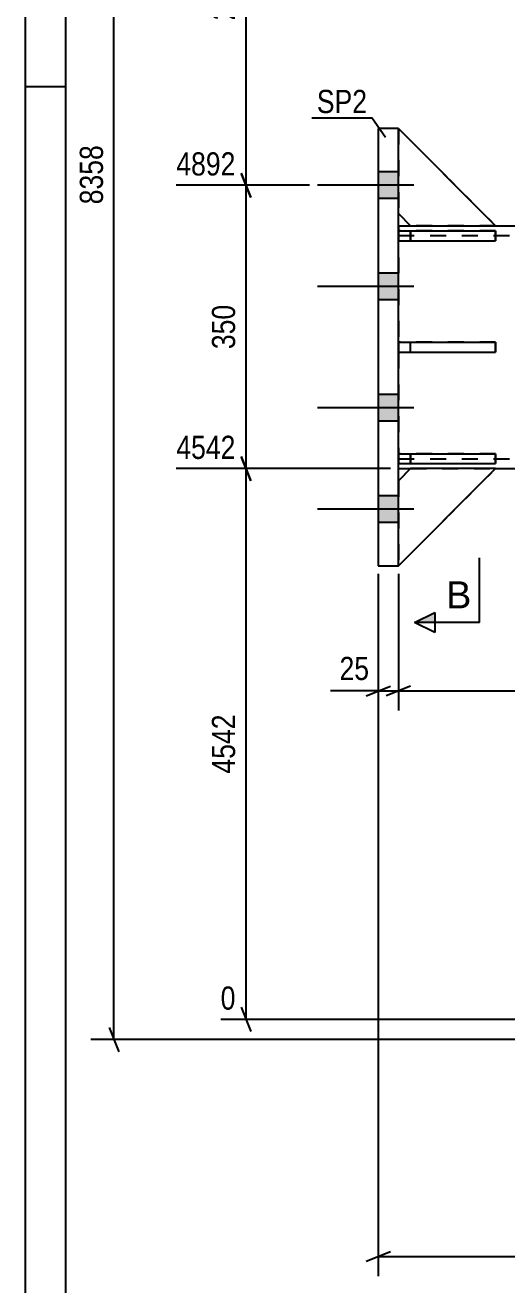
# Model space of a CAD drawing. Header units: millimetres. Extents: x 0 to 594, y 0 to 420.
# Drawn here: x 0 to 59.5, y 150.1 to 305.6 of the extents above; entities that cross this region are included whole.
import ezdxf

# ---------------------------------------------------------------- set-up
doc = ezdxf.new("R2010")
doc.units = ezdxf.units.MM
doc.linetypes.add('DXK_LINE_DOT2', pattern=[3.9198, 1.9599, -1.9599])
doc.styles.add('Arial', font='arial.ttf', dxfattribs={"height": 0.2})
doc.styles.add('Arial Narrow', font='ARIALN.TTF', dxfattribs={"height": 0.2})

# ---------------------------------------------------------------- blocks, each defined once
blk = doc.blocks.new('Unknown-681868596-1134')
at = {"color": 5, "linetype": 'Continuous'}
for p, q in [((0, 420), (0, 0)), ((5, 415), (5, 5)), ((5, 298), (0, 298))]:
    blk.add_line(p, q, dxfattribs=at)
blk = doc.blocks.new('Bolt-681868596-2355 - 2326')
at = {"linetype": 'Continuous'}
for points in [[(43.61, 287.51), (43.61, 284.21), (46.11, 284.21), (46.11, 287.51)], [(43.61, 287.51), (43.61, 284.21), (46.11, 284.21), (46.11, 287.51)], [(43.61, 287.51), (43.61, 284.21), (46.11, 284.21), (46.11, 287.51)], [(43.61, 275.01), (43.61, 271.71), (46.11, 271.71), (46.11, 275.01)], [(43.61, 275.01), (43.61, 271.71), (46.11, 271.71), (46.11, 275.01)], [(43.61, 260.01), (43.61, 256.71), (46.11, 256.71), (46.11, 260.01)], [(43.61, 260.01), (43.61, 256.71), (46.11, 256.71), (46.11, 260.01)], [(43.61, 247.51), (43.61, 244.21), (46.11, 244.21), (46.11, 247.51)], [(43.61, 247.51), (43.61, 244.21), (46.11, 244.21), (46.11, 247.51)], [(43.61, 247.51), (43.61, 244.21), (46.11, 244.21), (46.11, 247.51)]]:
    blk.add_hatch(color=1, dxfattribs=at).paths.add_polyline_path(points)
at = {"color": 1, "linetype": 'Continuous'}
for p, q in [((46.11, 287.51), (43.61, 287.51)), ((46.11, 287.51), (43.61, 287.51)), ((46.11, 287.51), (43.61, 287.51)), ((48.01, 285.86), (36.11, 285.86)), ((48.01, 285.86), (36.11, 285.86)), ((48.01, 285.86), (36.11, 285.86)), ((46.11, 284.21), (43.61, 284.21)), ((46.11, 284.21), (43.61, 284.21)), ((46.11, 284.21), (43.61, 284.21)), ((46.11, 275.01), (43.61, 275.01)), ((46.11, 275.01), (43.61, 275.01)), ((48.01, 273.36), (36.11, 273.36)), ((48.01, 273.36), (36.11, 273.36)), ((46.11, 271.71), (43.61, 271.71)), ((46.11, 271.71), (43.61, 271.71)), ((46.11, 260.01), (43.61, 260.01)), ((46.11, 260.01), (43.61, 260.01)), ((48.01, 258.36), (36.11, 258.36)), ((48.01, 258.36), (36.11, 258.36)), ((46.11, 256.71), (43.61, 256.71)), ((46.11, 256.71), (43.61, 256.71)), ((46.11, 247.51), (43.61, 247.51)), ((46.11, 247.51), (43.61, 247.51)), ((46.11, 247.51), (43.61, 247.51)), ((48.01, 245.86), (36.11, 245.86)), ((48.01, 245.86), (36.11, 245.86)), ((48.01, 245.86), (36.11, 245.86)), ((46.11, 244.21), (43.61, 244.21)), ((46.11, 244.21), (43.61, 244.21)), ((46.11, 244.21), (43.61, 244.21))]:
    blk.add_line(p, q, dxfattribs=at)
blk = doc.blocks.new('Part-681868596-2399 - 2326')
at = {"color": 2, "linetype": 'Continuous'}
for p, q in [((46.11, 280.21), (58.11, 280.21)), ((46.11, 280.21), (46.11, 279.01)), ((58.11, 280.21), (58.11, 279.01)), ((46.11, 279.01), (58.11, 279.01))]:
    blk.add_line(p, q, dxfattribs=at)
at = {"color": 7, "linetype": 'DXK_LINE_DOT2'}
blk.add_line((47.61, 279.01), (47.61, 280.21), dxfattribs=at)
blk = doc.blocks.new('Part-681868596-2396 - 2326')
at = {"color": 7, "linetype": 'DXK_LINE_DOT2'}
for p, q in [((58.11, 280.21), (46.11, 280.21)), ((46.11, 280.21), (46.11, 279.01)), ((47.61, 280.21), (47.61, 279.01)), ((58.11, 279.01), (58.11, 280.21)), ((46.11, 279.01), (58.11, 279.01))]:
    blk.add_line(p, q, dxfattribs=at)
blk = doc.blocks.new('Part-681868596-2398 - 2326')
at = {"color": 7, "linetype": 'DXK_LINE_DOT2'}
for p, q in [((58.11, 266.46), (46.11, 266.46)), ((46.11, 266.46), (46.11, 265.26)), ((47.61, 265.26), (47.61, 266.46)), ((58.11, 265.26), (58.11, 266.46)), ((46.11, 265.26), (58.11, 265.26))]:
    blk.add_line(p, q, dxfattribs=at)
blk = doc.blocks.new('Part-681868596-2401 - 2326')
at = {"color": 2, "linetype": 'Continuous'}
for p, q in [((46.11, 266.46), (58.11, 266.46)), ((46.11, 266.46), (46.11, 265.26)), ((58.11, 266.46), (58.11, 265.26)), ((46.11, 265.26), (58.11, 265.26))]:
    blk.add_line(p, q, dxfattribs=at)
at = {"color": 7, "linetype": 'DXK_LINE_DOT2'}
blk.add_line((47.61, 265.26), (47.61, 266.46), dxfattribs=at)
blk = doc.blocks.new('Part-681868596-2402 - 2326')
at = {"color": 2, "linetype": 'Continuous'}
for p, q in [((46.11, 292.86), (58.11, 280.86)), ((46.11, 282.36), (47.61, 280.86)), ((47.61, 280.86), (58.11, 280.86))]:
    blk.add_line(p, q, dxfattribs=at)
at = {"color": 7, "linetype": 'DXK_LINE_DOT2'}
blk.add_line((46.11, 292.86), (46.11, 282.36), dxfattribs=at)
blk = doc.blocks.new('Part-681868596-2403 - 2326')
at = {"color": 7, "linetype": 'DXK_LINE_DOT2'}
for p, q in [((46.11, 282.36), (46.11, 292.86)), ((46.11, 292.86), (58.11, 280.86)), ((47.61, 280.86), (46.11, 282.36)), ((58.11, 280.86), (47.61, 280.86))]:
    blk.add_line(p, q, dxfattribs=at)
blk = doc.blocks.new('Part-681868596-2404 - 2326')
at = {"color": 2, "linetype": 'Continuous'}
for p, q in [((47.61, 250.86), (46.11, 249.36)), ((46.11, 238.86), (58.11, 250.86)), ((58.11, 250.86), (47.61, 250.86))]:
    blk.add_line(p, q, dxfattribs=at)
at = {"color": 7, "linetype": 'DXK_LINE_DOT2'}
blk.add_line((46.11, 249.36), (46.11, 238.86), dxfattribs=at)
blk = doc.blocks.new('Part-681868596-2405 - 2326')
at = {"color": 7, "linetype": 'DXK_LINE_DOT2'}
for p, q in [((47.61, 250.86), (46.11, 249.36)), ((46.11, 238.86), (58.11, 250.86)), ((58.11, 250.86), (47.61, 250.86)), ((46.11, 249.36), (46.11, 238.86))]:
    blk.add_line(p, q, dxfattribs=at)
blk = doc.blocks.new('Part-681868596-2425 - 2326')
at = {"color": 2, "linetype": 'Continuous'}
for p, q in [((43.61, 292.86), (43.61, 238.86)), ((46.11, 292.86), (43.61, 292.86)), ((46.11, 238.86), (46.11, 292.86)), ((43.61, 238.86), (46.11, 238.86))]:
    blk.add_line(p, q, dxfattribs=at)
blk = doc.blocks.new('Part-681868596-2471 - 2326')
at = {"color": 2, "linetype": 'Continuous'}
for p, q in [((46.11, 280.86), (47.61, 280.86)), ((58.11, 280.86), (93.61, 280.86)), ((46.11, 250.86), (47.61, 250.86)), ((58.11, 250.86), (93.61, 250.86))]:
    blk.add_line(p, q, dxfattribs=at)
at = {"color": 7, "linetype": 'DXK_LINE_DOT2'}
for p, q in [((46.11, 280.86), (46.11, 250.86)), ((47.61, 280.86), (58.11, 280.86)), ((93.61, 280.86), (93.61, 250.86)), ((46.11, 279.66), (93.61, 279.66)), ((46.11, 252.06), (93.61, 252.06)), ((47.61, 250.86), (58.11, 250.86))]:
    blk.add_line(p, q, dxfattribs=at)
blk = doc.blocks.new('Part-681868596-2529 - 2326')
at = {"color": 2, "linetype": 'Continuous'}
for p, q in [((46.11, 252.71), (58.11, 252.71)), ((46.11, 252.71), (46.11, 251.51)), ((58.11, 252.71), (58.11, 251.51)), ((46.11, 251.51), (58.11, 251.51))]:
    blk.add_line(p, q, dxfattribs=at)
at = {"color": 7, "linetype": 'DXK_LINE_DOT2'}
blk.add_line((47.61, 251.51), (47.61, 252.71), dxfattribs=at)
blk = doc.blocks.new('Part-681868596-2530 - 2326')
at = {"color": 7, "linetype": 'DXK_LINE_DOT2'}
for p, q in [((58.11, 252.71), (46.11, 252.71)), ((46.11, 252.71), (46.11, 251.51)), ((47.61, 252.71), (47.61, 251.51)), ((58.11, 251.51), (58.11, 252.71)), ((46.11, 251.51), (58.11, 251.51))]:
    blk.add_line(p, q, dxfattribs=at)
blk = doc.blocks.new('StraightDimension-681868596-2649 - 2326')
at = {"color": 7, "linetype": 'Continuous'}
for p, q in [((93.61, 249.86), (93.61, 221.01)), ((46.11, 237.86), (46.11, 221.01)), ((47.61, 224.01), (44.61, 222.81)), ((92.11, 222.81), (95.11, 224.01)), ((46.11, 223.41), (93.61, 223.41))]:
    blk.add_line(p, q, dxfattribs=at)
at = {"color": 0}
blk.add_wipeout([(73.2, 224.16), (73.2, 228.36), (66.52, 228.36), (66.52, 224.16)], dxfattribs=at)
at = {"color": 3, "style": 'Arial Narrow'}
blk.add_text('475', height=2.863, dxfattribs=at).set_placement((67.12, 224.76))
blk = doc.blocks.new('StraightDimension-681868596-2681 - 2326')
at = {"color": 7, "linetype": 'Continuous'}
for p, q in [((43.61, 237.86), (43.61, 221.01)), ((46.11, 237.86), (46.11, 221.01)), ((42.11, 222.81), (45.11, 224.01)), ((47.61, 224.01), (44.61, 222.81)), ((43.61, 223.41), (46.11, 223.41))]:
    blk.add_line(p, q, dxfattribs=at)
at = {"color": 0}
blk.add_wipeout([(43.09, 224.16), (43.09, 228.36), (38.23, 228.36), (38.23, 224.16)], dxfattribs=at)
at = {"color": 7, "linetype": 'Continuous'}
blk.add_line((43.61, 223.41), (37.7, 223.41), dxfattribs=at)
blk.add_line((43.61, 223.41), (37.7, 223.41), dxfattribs=at)
at = {"color": 3, "style": 'Arial Narrow'}
blk.add_text('25', height=2.863, dxfattribs=at).set_placement((38.83, 224.76))
blk = doc.blocks.new('StraightDimension-681868596-2575 - 2326')
at = {"color": 7, "linetype": 'Continuous'}
for p, q in [((193.61, 264.86), (193.61, 151.17)), ((43.61, 237.86), (43.61, 151.17)), ((45.11, 154.17), (42.11, 152.97)), ((192.11, 152.97), (195.11, 154.17)), ((43.61, 153.57), (193.61, 153.57))]:
    blk.add_line(p, q, dxfattribs=at)
at = {"color": 0}
blk.add_wipeout([(122.87, 154.32), (122.87, 158.52), (114.35, 158.52), (114.35, 154.32)], dxfattribs=at)
at = {"color": 3, "style": 'Arial Narrow'}
blk.add_text('1500', height=2.863, dxfattribs=at).set_placement((114.95, 154.92))
blk = doc.blocks.new('StraightDimension-681868596-2829 - 2326')
at = {"color": 7, "linetype": 'Continuous'}
for p, q in [((10.96, 180.36), (10.96, 393.95)), ((10.36, 181.86), (11.56, 178.86)), ((77.61, 180.36), (8.11, 180.36))]:
    blk.add_line(p, q, dxfattribs=at)
at = {"color": 0}
blk.add_wipeout([(10.21, 291.41), (6.01, 291.41), (6.01, 282.9), (10.21, 282.9)], dxfattribs=at)
at = {"color": 3, "style": 'Arial Narrow'}
blk.add_text('8358', height=2.863, rotation=90.0002, dxfattribs=at).set_placement((9.61, 283.5))
blk = doc.blocks.new('StraightDimension-681868596-14255 - 2326')
at = {"color": 7, "linetype": 'Continuous'}
for p, q in [((27.88, 332.36), (26.68, 335.36)), ((42.61, 333.86), (18.67, 333.86)), ((27.28, 285.86), (27.28, 333.86)), ((26.68, 287.36), (27.88, 284.36)), ((35.11, 285.86), (18.67, 285.86))]:
    blk.add_line(p, q, dxfattribs=at)
at = {"color": 0, "linetype": 'Continuous'}
blk.add_wipeout([(26.58, 334.46), (26.58, 338.66), (18.07, 338.66), (18.07, 334.46)], dxfattribs=at)
at = {"color": 0}
blk.add_wipeout([(26.53, 314.12), (22.33, 314.12), (22.33, 305.61), (26.53, 305.61)], dxfattribs=at)
at = {"color": 3, "linetype": 'Continuous', "style": 'Arial Narrow'}
blk.add_text('7732', height=2.863, dxfattribs=at).set_placement((18.67, 335.06))
at = {"color": 3, "style": 'Arial Narrow'}
blk.add_text('2840', height=2.863, rotation=90.0002, dxfattribs=at).set_placement((25.93, 306.21))
blk = doc.blocks.new('StraightDimension-681868596-14256 - 2326')
at = {"color": 7, "linetype": 'Continuous'}
for p, q in [((27.88, 284.36), (26.68, 287.36)), ((35.11, 285.86), (18.67, 285.86)), ((27.28, 250.86), (27.28, 285.86)), ((26.68, 252.36), (27.88, 249.36)), ((45.11, 250.86), (18.67, 250.86))]:
    blk.add_line(p, q, dxfattribs=at)
at = {"color": 0, "linetype": 'Continuous'}
blk.add_wipeout([(26.58, 286.46), (26.58, 290.66), (18.07, 290.66), (18.07, 286.46)], dxfattribs=at)
at = {"color": 0}
blk.add_wipeout([(26.53, 271.7), (22.33, 271.7), (22.33, 265.02), (26.53, 265.02)], dxfattribs=at)
at = {"color": 3, "linetype": 'Continuous', "style": 'Arial Narrow'}
blk.add_text('4892', height=2.863, dxfattribs=at).set_placement((18.67, 287.06))
at = {"color": 3, "style": 'Arial Narrow'}
blk.add_text('350', height=2.863, rotation=90.0002, dxfattribs=at).set_placement((25.93, 265.62))
blk = doc.blocks.new('StraightDimension-681868596-14257 - 2326')
at = {"color": 7, "linetype": 'Continuous'}
for p, q in [((27.88, 249.36), (26.68, 252.36)), ((45.11, 250.86), (18.67, 250.86)), ((27.28, 182.86), (27.28, 250.86)), ((26.68, 184.36), (27.88, 181.36)), ((77.61, 182.86), (24.15, 182.86))]:
    blk.add_line(p, q, dxfattribs=at)
at = {"color": 0, "linetype": 'Continuous'}
for points in [[(26.58, 251.46), (26.58, 255.66), (18.07, 255.66), (18.07, 251.46)], [(26.58, 183.46), (26.58, 187.66), (23.55, 187.66), (23.55, 183.46)]]:
    blk.add_wipeout(points, dxfattribs=at)
at = {"color": 0}
blk.add_wipeout([(26.53, 221.12), (22.33, 221.12), (22.33, 212.61), (26.53, 212.61)], dxfattribs=at)
at = {"color": 3, "linetype": 'Continuous', "style": 'Arial Narrow'}
for s, height, p in [('4542', 2.863, (18.67, 252.06)), ('0', 2.86, (24.15, 184.06))]:
    blk.add_text(s, height=height, dxfattribs=at).set_placement(p)
at = {"color": 3, "style": 'Arial Narrow'}
blk.add_text('4542', height=2.863, rotation=90.0002, dxfattribs=at).set_placement((25.93, 213.21))
blk = doc.blocks.new('Mark-681868596-2421 - 2326')
at = {"color": 0}
blk.add_wipeout([(42.24, 294.77), (42.24, 297.77), (36.03, 297.77), (36.03, 294.77)], dxfattribs=at)
blk.add_wipeout([(42.24, 294.77), (42.24, 297.77), (36.03, 297.77), (36.03, 294.77)], dxfattribs=at)
at = {"color": 30, "linetype": 'Continuous'}
for p in [(35.43, 294.17), (44.5, 291.76)]:
    blk.add_line(p, (42.84, 294.17), dxfattribs=at)
at = {"color": 3, "style": 'Arial Narrow'}
blk.add_text('SP2', height=2.863, dxfattribs=at).set_placement((36.03, 294.77))
blk = doc.blocks.new('SectionMark-681868596-2869 - 2326')
at = {"linetype": 'Continuous'}
for points in [[(50.61, 383.71), (50.61, 382.46), (48.11, 383.71)], [(50.61, 233.11), (50.61, 231.86), (48.11, 231.86)]]:
    blk.add_hatch(color=6, dxfattribs=at).paths.add_polyline_path(points)
at = {"color": 6, "linetype": 'Continuous'}
for p, q in [((48.11, 383.71), (50.61, 384.96)), ((50.61, 382.46), (50.61, 384.96)), ((56.11, 383.71), (48.11, 383.71)), ((48.11, 383.71), (50.61, 382.46)), ((56.11, 383.71), (56.11, 375.71)), ((56.11, 231.86), (56.11, 239.86)), ((48.11, 231.86), (50.61, 233.11)), ((56.11, 231.86), (48.11, 231.86)), ((50.61, 230.61), (48.11, 231.86)), ((50.61, 233.11), (50.61, 230.61))]:
    blk.add_line(p, q, dxfattribs=at)
at = {"color": 0, "linetype": 'Continuous'}
for points in [[(55.11, 378.46), (55.11, 381.96), (52, 381.96), (52, 378.46)], [(55.11, 233.61), (55.11, 237.11), (52, 237.11), (52, 233.61)]]:
    blk.add_wipeout(points, dxfattribs=at)
at = {"color": 3, "linetype": 'Continuous', "style": 'Arial'}
for p in [(52, 378.46), (52, 233.61)]:
    blk.add_text('B', height=3.34, dxfattribs=at).set_placement(p)

msp = doc.modelspace()

# ---------------------------------------------------------------- block references
for name in ['Unknown-681868596-1134', 'Part-681868596-2425 - 2326', 'Part-681868596-2402 - 2326', 'Part-681868596-2403 - 2326', 'Bolt-681868596-2355 - 2326', 'Part-681868596-2471 - 2326', 'Part-681868596-2399 - 2326', 'Part-681868596-2396 - 2326', 'Part-681868596-2398 - 2326', 'Part-681868596-2401 - 2326', 'Part-681868596-2529 - 2326', 'Part-681868596-2530 - 2326', 'Part-681868596-2404 - 2326', 'Part-681868596-2405 - 2326']:
    msp.add_blockref(name, (0, 0))

# ---------------------------------------------------------------- next in the draw order: block references
msp.add_blockref('StraightDimension-681868596-2649 - 2326', (0, 0))

# ---------------------------------------------------------------- next in the draw order: block references
msp.add_blockref('StraightDimension-681868596-2681 - 2326', (0, 0))

# ---------------------------------------------------------------- next in the draw order: block references
msp.add_blockref('StraightDimension-681868596-2575 - 2326', (0, 0))

# ---------------------------------------------------------------- next in the draw order: block references
msp.add_blockref('StraightDimension-681868596-2829 - 2326', (0, 0))

# ---------------------------------------------------------------- next in the draw order: block references
msp.add_blockref('StraightDimension-681868596-14255 - 2326', (0, 0))

# ---------------------------------------------------------------- next in the draw order: block references
for name in ['Mark-681868596-2421 - 2326', 'StraightDimension-681868596-14256 - 2326']:
    msp.add_blockref(name, (0, 0))

# ---------------------------------------------------------------- next in the draw order: block references
msp.add_blockref('StraightDimension-681868596-14257 - 2326', (0, 0))

# ---------------------------------------------------------------- next in the draw order: block references
msp.add_blockref('SectionMark-681868596-2869 - 2326', (0, 0))

doc.saveas('drawing.dxf')
